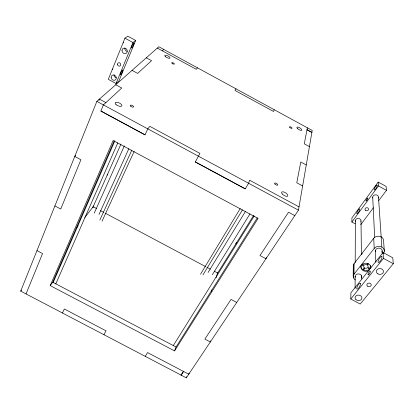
<?xml version="1.0" encoding="UTF-8"?>
<svg xmlns="http://www.w3.org/2000/svg" width="414" height="414" viewBox="0 0 414 414"><rect width="100%" height="100%" fill="white"/><g stroke="black" fill="none" stroke-linecap="round" stroke-linejoin="round"><path stroke-width="0.62" d="M355.093 288.253L355.145 276.034M355.196 262.533L355.367 220.729M354.001 274.197L354.074 263.651L373.723 238.283A5.372 4.476 -0.8 0 1 379.907 236.435A5.372 4.476 -0.8 0 1 383.592 240.938L384.337 251.189M355.31 279.931L353.804 278.498L353.194 276.304L353.292 265.726L354.074 263.651M353.323 277.432L353.515 264.639M350.798 299.011L350.886 292.838L383.048 252.53L392.746 257.767L393.3 263.702L360.211 304.052L350.798 299.011L383.452 258.388L383.048 252.53M355.186 223.824L351.879 222.039L351.936 217.878L378.184 182.088L386.086 186.393L386.453 190.326L378.779 200.578M298.458 210.167L312.223 130.451L158.852 46.746L96.86 101.383L20.7 291.135L186.31 377.853L298.458 210.167L96.86 101.383M307.364 127.797L304.295 143.839L309.429 146.634M353.194 276.304L354.006 274.182L374.194 248.441L373.723 238.283M266.243 257.565L265.964 258.755L259.961 255.541L288.532 212.222L294.82 215.611M210.669 340.841L210.317 341.959L204.868 339.087L231.028 299.415L236.741 302.448M235.84 243.924L236.327 242.428M189.151 373.035L188.768 374.184L147.524 352.573L145.262 356.361M186.31 377.853L186.724 376.631M211.854 289.852L211.197 291.642M216.025 277.83L217.666 273.007M274.187 109.694L273.561 111.49L235.028 90.469L235.949 88.824M174.558 350.901L258.082 218.416L113.131 140.506L50.197 285.598L174.558 350.901L176.043 347.004L257.301 217.862M99.422 99.127L98.977 100.229L99.438 99.112L105.896 102.62L121.752 88.006L115.734 84.751M124.924 38.166L108.302 79.328L116.039 83.519L118.865 81.046L135.683 40.474L127.75 36.147L124.924 38.166L132.956 42.544L135.683 40.474M26.025 293.924L42.549 253.539L36.97 250.599M116.039 83.519L132.956 42.544M50.197 285.598L52.713 282.208L114.186 140.889M53.24 282.327L114.859 140.9M55.75 283.999L117.767 142.892M92.705 207.797L120.976 144.02M92.731 207.807L93.191 206.767L96.56 208.563M94.247 213.143L124.355 145.873M98.993 214.524L128.852 148.667M99.867 220.031L131.807 150.163M102.051 221.19L134.157 151.426M62.462 313.005L64.325 308.979L106.046 330.838L103.981 334.745M200.526 274.228L240.203 208.552M203.01 274.824L242.516 209.8M208.071 272.505L245.409 211.482M212.33 274.772L249.963 213.929M217.065 273.98L253.591 215.456M173.176 345.757L254.17 216.067M181.068 375.11L183.5 371.425L181.104 375.125M351.879 222.039L378.448 185.964L378.184 182.088M360.744 224.673L373.407 207.756M76.088 228.419L78.049 225.93M84.813 217.402L93.849 205.887M20.7 291.135L21.476 290.167M197.504 67.839L196.288 69.329L157.33 48.086M107.185 175.112L107.868 174.289M75.627 155.576L74.753 156.461L80.911 159.757L60.755 209.034L54.896 205.929M162.293 50.798L163.778 49.437M105.896 102.62L103.397 104.913L100.881 111.061L145.019 134.855L147.793 128.868L149.847 126.348L199.921 153.382L195.304 161.962L245.238 188.877L248.591 183.262L249.647 180.225L299.027 206.886M52.713 282.208L176.043 347.004M100.488 210.654L103.857 212.444M105.539 213.339L205.805 266.714M206.933 267.315L210.322 269.116M214.276 271.222L217.697 273.023M383.452 258.388L393.3 263.702M100.897 111.024L145.04 134.819M195.325 161.926L245.259 188.846M302.639 185.953L296.771 182.776L300.787 162.003L306.262 164.979M146.302 57.805L151.545 60.661L137.655 73.413L132.05 70.364M378.448 185.964L386.453 190.326M381.17 236.937L381.853 247.101A5.522 4.559 -0.2 0 1 383.431 253.43M378.52 197.437L381.19 237.351M382.096 250.868L382.267 253.446M372.709 197.281L374.686 237.719M375.317 250.558L375.881 262.114M361.003 220.931L361.401 253.823M361.665 275.75L361.707 278.979M116.267 77.796A2.753 2.412 52.7 0 1 114.047 74.608M127.119 51.388A2.841 2.515 57.7 0 1 124.857 48.071M123.46 42.958A2.82 0.538 -64 0 1 123.615 42.425M112.665 69.516A2.727 0.517 -63.5 0 1 112.882 68.931M372.766 197.933A2.914 2.515 -4.4 0 1 375.772 194.839A2.914 2.515 -4.4 0 1 378.38 198.089M355.435 221.355A2.82 2.406 0 0 1 358.301 218.421A2.82 2.406 0 0 1 360.873 221.547M370.706 265.622A4.968 4.068 2.2 0 1 366.271 270.477A4.968 4.068 2.2 0 1 360.894 266.181M369.21 270.342A4.978 4.073 2.2 0 1 361.262 268.753A4.978 4.073 2.2 0 1 365.691 263.206A4.978 4.073 2.2 0 1 370.608 268.593M381.863 252.178A3.395 2.805 -0.2 0 0 379.141 248.136L378.324 248.157A3.395 2.805 -0.2 0 0 375.545 251.676M374.194 248.441A5.522 4.559 -0.2 0 1 381.848 247.101M355.341 277.209A3.276 2.665 3.5 0 1 355.341 275.833M355.667 275.196A3.276 2.665 3.5 0 1 357.66 273.996L358.508 273.923A3.276 2.665 3.5 0 1 361.66 277.359M361.417 254.553A4.844 4 1.6 0 1 362.229 253.761M376.062 185.829L375.648 186.347A2.851 0.724 -59.1 0 0 374.173 189.322A2.851 0.724 -59.1 0 0 374.986 189.669L375.793 188.748A2.851 0.724 -59.1 0 0 377.278 185.762A2.851 0.724 -59.1 0 0 376.45 185.425L376.062 185.829M358.669 209.52L358.281 210.012A2.758 0.693 -59.8 0 0 356.832 212.925A2.758 0.693 -59.8 0 0 357.536 213.391L358.291 212.532A2.758 0.693 -59.8 0 0 359.75 209.608A2.758 0.693 -59.8 0 0 359.036 209.153L358.695 209.5M311.882 132.402L306.991 129.732L311.882 132.413M381.91 256.597L381.687 256.411A3.457 1.107 -60.2 0 0 379.193 258.709A3.457 1.107 -60.2 0 0 378.173 262.279L378.391 262.476A3.457 1.107 -60.2 0 0 380.896 260.178A3.457 1.107 -60.2 0 0 381.91 256.597M360.403 283.476L360.242 283.3A3.338 1.045 -61.3 0 0 357.908 285.344A3.338 1.045 -61.3 0 0 356.842 288.9L357.023 289.127A3.338 1.045 -61.3 0 0 359.336 287.047A3.338 1.045 -61.3 0 0 360.403 283.476M115.951 104.447A3.659 1.532 24.5 0 0 121.732 106.031A3.659 1.532 24.5 0 0 117.938 102.47A3.659 1.532 24.5 0 0 115.951 104.447M282.27 194.006A3.571 1.521 32 0 0 287.632 196.107A3.571 1.521 32 0 0 284.227 192.143A3.571 1.521 32 0 0 282.27 194.006M297.449 128.464A2.836 0.968 30.8 0 0 301.687 130.275A2.836 0.968 30.8 0 0 298.913 127.408A2.836 0.968 30.8 0 0 297.449 128.464M165.496 56.682A2.893 0.973 26.3 0 0 169.916 58.12A2.893 0.973 26.3 0 0 166.754 55.435A2.893 0.973 26.3 0 0 165.496 56.682M172.126 63.358A1.459 0.502 26.5 0 0 174.351 64.072A1.459 0.502 26.5 0 0 172.747 62.705A1.459 0.502 26.5 0 0 172.126 63.358M130.617 106.108A1.796 0.745 25 0 0 133.474 107.035A1.796 0.745 25 0 0 131.802 105.275A1.796 0.745 25 0 0 130.617 106.108M274.917 183.982A1.754 0.74 31.5 0 0 277.587 185.136A1.754 0.74 31.5 0 0 276.081 183.221A1.754 0.74 31.5 0 0 274.917 183.982M289.831 127.429A1.433 0.497 30.6 0 0 291.989 128.35A1.433 0.497 30.6 0 0 290.607 126.901A1.433 0.497 30.6 0 0 289.831 127.429M111.164 77.692A2.784 2.432 52.3 0 0 115.299 79.943A2.784 2.432 52.3 0 0 114.662 75.338A2.784 2.432 52.3 0 0 111.164 77.692M122.026 50.208A2.877 2.541 57.2 0 0 125.675 53.535A2.877 2.541 57.2 0 0 126.249 48.852A2.877 2.541 57.2 0 0 122.026 50.208M117.483 64.341A1.77 1.552 54.6 0 0 120.019 65.95A1.77 1.552 54.6 0 0 119.827 63.011A1.77 1.552 54.6 0 0 117.483 64.341M132.211 47.31A2.815 0.497 -63.9 0 0 133.976 43.056A2.815 0.497 -63.9 0 0 131.833 46.14A2.815 0.497 -63.9 0 0 132.211 47.31M121.126 74.08A2.727 0.476 -63.4 0 0 122.803 70.033A2.727 0.476 -63.4 0 0 120.676 73.143A2.727 0.476 -63.4 0 0 121.126 74.08M366.669 200.64A1.754 0.445 -59.5 0 0 367.823 198.083A1.754 0.445 -59.5 0 0 366.193 199.946A1.754 0.445 -59.5 0 0 366.669 200.64M365.707 210.483A1.791 1.537 -2.1 0 0 368.563 209.412A1.791 1.537 -2.1 0 0 366.09 207.833A1.791 1.537 -2.1 0 0 365.707 210.483M367.704 286.26A2.194 1.765 2.9 0 0 371.208 285.132A2.194 1.765 2.9 0 0 368.181 283.228A2.194 1.765 2.9 0 0 367.704 286.26M368.895 274.523A2.122 0.673 -60.8 0 0 370.302 271.294A2.122 0.673 -60.8 0 0 368.294 273.266A2.122 0.673 -60.8 0 0 368.895 274.523M377.935 273.892A3.581 2.908 1.1 0 0 383.483 271.672A3.581 2.908 1.1 0 0 378.303 268.867A3.581 2.908 1.1 0 0 377.935 273.892M355.952 299.638A3.447 2.748 4.5 0 0 361.779 298.773A3.447 2.748 4.5 0 0 357.753 295.141A3.447 2.748 4.5 0 0 355.952 299.638M367.358 264.417A0.621 0.512 1.8 0 0 368.362 264.111A0.621 0.512 1.8 0 0 367.529 263.547A0.621 0.512 1.8 0 0 367.358 264.417M362.55 265.265A0.621 0.507 2.4 0 0 363.502 264.872A0.621 0.507 2.4 0 0 362.597 264.386A0.621 0.507 2.4 0 0 362.55 265.265M368.356 268.375A0.621 0.507 2 0 0 369.402 268.174A0.621 0.507 2 0 0 368.651 267.532A0.621 0.507 2 0 0 368.356 268.375M363.616 269.25A0.621 0.507 2.5 0 0 364.568 268.862A0.621 0.507 2.5 0 0 363.668 268.375A0.621 0.507 2.5 0 0 363.616 269.25M364.615 267.982A2.277 1.863 2.2 0 0 368.118 266.549A2.277 1.863 2.2 0 0 364.806 264.758A2.277 1.863 2.2 0 0 364.615 267.982"/></g></svg>
